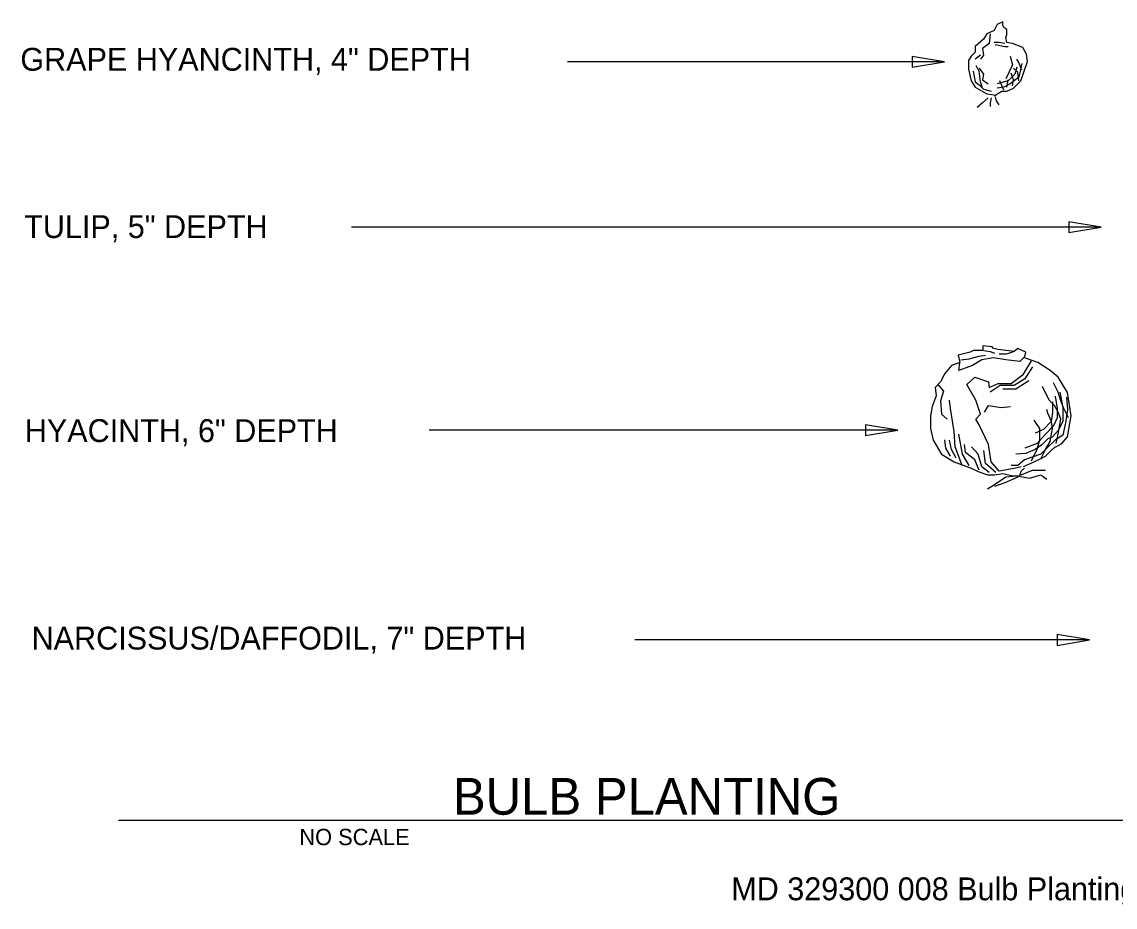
# Model space of a CAD drawing. Extents: x 10082 to 10257, y 10014 to 10069.
# Drawn here: x 10117.71 to 10151.21, y 10014.38 to 10041.51 of the extents above; entities that cross this region are included whole.
import ezdxf

# ---------------------------------------------------------------- set-up
doc = ezdxf.new("R2010")
doc.units = 0
for name, color, linetype in [('Default', 7, 'Continuous'), ('G-ANNO-CELL', 7, 'Continuous'), ('G-ANNO-TEXT', 7, 'Continuous'), ('G-DETL-GRID', 7, 'Continuous'), ('G-DETL-LINE', 7, 'Continuous'), ('G-DETL-PATT', 7, 'Continuous'), ('G-DETL-TEXT', 7, 'Continuous')]:
    doc.layers.add(name, color=color, linetype=linetype)

msp = doc.modelspace()

# ---------------------------------------------------------------- linework, layer by layer
at = {"layer": 'Default'}
for p, q in [((10145.976, 10040.279), (10134.432, 10040.279)), ((10150.783, 10035.213), (10127.814, 10035.213)), ((10144.549, 10028.994), (10130.186, 10028.994)), ((10150.419, 10022.569), (10136.49, 10022.569))]:
    msp.add_line(p, q, dxfattribs=at)
for points in [[(10144.987, 10040.444), (10144.987, 10040.114), (10145.976, 10040.279)], [(10149.793, 10035.378), (10149.793, 10035.048), (10150.783, 10035.213)], [(10143.56, 10029.159), (10143.56, 10028.83), (10144.549, 10028.994)], [(10149.43, 10022.734), (10149.43, 10022.404), (10150.419, 10022.569)]]:
    msp.add_lwpolyline(points, close=True, dxfattribs=at)
at = {"layer": 'G-ANNO-TEXT'}
for p, q in [((10120.67, 10017.044), (10152.453, 10017.044)), ((10122.114, 10017.044), (10151.008, 10017.044)), ((10122.114, 10017.044), (10151.008, 10017.044))]:
    msp.add_line(p, q, dxfattribs=at)
at = {"layer": 'G-DETL-LINE'}
for points in [[(10147.501, 10039.243), (10147.736, 10039.385), (10147.893, 10039.385), (10148.097, 10039.479), (10148.317, 10039.699), (10148.521, 10040.296), (10148.49, 10040.516), (10148.38, 10040.72), (10148.066, 10040.846), (10147.893, 10040.877), (10147.862, 10041.034), (10147.893, 10041.113), (10147.893, 10041.27), (10147.799, 10041.333), (10147.768, 10041.396), (10147.768, 10041.506), (10147.595, 10041.427), (10147.501, 10041.239), (10147.281, 10041.144), (10147.171, 10040.972), (10146.92, 10040.752), (10146.92, 10040.579), (10146.794, 10040.453), (10146.715, 10040.327), (10146.715, 10040.06), (10146.794, 10039.699), (10146.92, 10039.51), (10147.281, 10039.306), (10147.501, 10039.275)], [(10147.312, 10039.18), (10147.139, 10039.023), (10146.982, 10038.882)], [(10147.406, 10039.18), (10147.375, 10039.023), (10147.375, 10038.913)], [(10147.532, 10039.212), (10147.563, 10039.086), (10147.642, 10038.96)], [(10148.396, 10027.884), (10148.725, 10028.025), (10149.071, 10028.198), (10149.322, 10028.449), (10149.573, 10028.591), (10149.746, 10028.795), (10149.856, 10029.439), (10149.746, 10030.147), (10149.464, 10030.618), (10149.212, 10030.822), (10148.835, 10031.074), (10148.427, 10031.215), (10148.474, 10031.388), (10148.223, 10031.498), (10148.113, 10031.404), (10147.626, 10031.467), (10147.485, 10031.498), (10147.438, 10031.545), (10147.155, 10031.577), (10147.155, 10031.435), (10146.872, 10031.435), (10146.763, 10031.388), (10146.401, 10031.294), (10146.448, 10031.074), (10146.197, 10030.979), (10145.993, 10030.728), (10145.852, 10030.477), (10145.695, 10030.304), (10145.726, 10030.052), (10145.601, 10029.722), (10145.553, 10029.439), (10145.553, 10029.047), (10145.632, 10028.685), (10145.883, 10028.261), (10146.276, 10028.025), (10146.794, 10027.837), (10147.014, 10027.727), (10147.296, 10027.632), (10147.516, 10027.632), (10147.768, 10027.664), (10148.082, 10027.601), (10148.286, 10027.601), (10148.333, 10027.742), (10148.427, 10027.837)], [(10148.333, 10027.868), (10148.16, 10027.837), (10147.658, 10027.742), (10147.406, 10028.025), (10147.328, 10028.559), (10147.045, 10029.157), (10146.935, 10029.329), (10147.077, 10029.487), (10146.935, 10029.911), (10146.668, 10030.398), (10146.904, 10030.618), (10147.328, 10030.477), (10147.344, 10030.304), (10147.626, 10030.429), (10148.019, 10030.429), (10148.396, 10030.712), (10148.647, 10031.121)], [(10148.333, 10027.632), (10148.678, 10027.774), (10149.071, 10027.774)], [(10148.16, 10027.585), (10147.862, 10027.554), (10147.516, 10027.318), (10147.296, 10027.192)], [(10148.223, 10027.554), (10147.83, 10027.381), (10147.516, 10027.271)], [(10148.254, 10027.585), (10148.584, 10027.522), (10148.93, 10027.632), (10149.118, 10027.491)]]:
    msp.add_lwpolyline(points, dxfattribs=at)
at = {"layer": 'G-DETL-PATT'}
for points in [[(10147.375, 10041.144), (10147.344, 10040.846), (10147.139, 10040.689), (10147.171, 10040.484), (10147.077, 10040.359)], [(10147.83, 10040.846), (10147.642, 10040.877), (10147.501, 10040.877)], [(10147.532, 10040.814), (10147.83, 10040.752), (10147.925, 10040.752)], [(10147.077, 10040.484), (10146.92, 10040.359)], [(10148.349, 10040.233), (10148.254, 10039.809), (10147.987, 10039.605), (10147.799, 10039.51), (10147.595, 10039.479)], [(10147.987, 10040.453), (10148.066, 10040.186), (10147.862, 10039.762)], [(10148.349, 10040.029), (10148.254, 10040.264), (10148.192, 10040.359)], [(10146.857, 10039.997), (10146.92, 10039.667), (10147.045, 10039.573), (10147.171, 10039.447), (10147.406, 10039.385)], [(10147.139, 10039.479), (10147.077, 10039.667), (10147.045, 10039.997), (10146.951, 10040.154)], [(10147.045, 10040.092), (10147.171, 10039.903), (10147.139, 10039.73), (10147.312, 10039.605)], [(10148.192, 10040.123), (10148.129, 10039.903), (10147.925, 10039.699), (10147.595, 10039.605)], [(10148.066, 10039.542), (10148.097, 10039.73), (10148.019, 10039.934)], [(10148.254, 10039.699), (10148.223, 10039.966), (10148.097, 10040.092)], [(10147.799, 10039.416), (10147.673, 10039.699)], [(10147.893, 10039.51), (10147.925, 10039.73)], [(10148.427, 10031.247), (10148.286, 10031.105), (10147.862, 10031.152), (10147.485, 10031.215), (10147.124, 10031.152), (10146.841, 10030.979), (10146.417, 10030.822), (10146.448, 10031.074)], [(10146.48, 10031.152), (10146.731, 10031.184), (10147.045, 10031.262), (10147.234, 10031.294)], [(10147.187, 10031.435), (10147.375, 10031.404), (10147.516, 10031.357)], [(10148.113, 10031.404), (10147.972, 10031.357), (10147.862, 10031.325), (10147.658, 10031.325)], [(10148.678, 10030.932), (10148.443, 10030.571), (10148.113, 10030.367), (10147.689, 10030.367), (10147.375, 10030.162)], [(10148.568, 10030.508), (10148.16, 10030.257), (10147.768, 10030.257)], [(10145.773, 10030.398), (10145.946, 10030.194), (10145.852, 10029.895), (10145.883, 10029.487), (10146.056, 10029.329)], [(10149.511, 10030.162), (10149.605, 10029.691), (10149.605, 10029.267), (10149.464, 10028.984), (10149.291, 10028.795), (10149.149, 10028.732), (10148.961, 10028.544), (10148.757, 10028.402), (10148.474, 10028.277), (10148.16, 10028.261)], [(10149.401, 10028.591), (10149.464, 10028.874), (10149.542, 10029.329), (10149.464, 10029.549), (10149.354, 10029.754), (10149.181, 10029.911), (10148.977, 10030.335)], [(10149.778, 10029.377), (10149.636, 10029.659), (10149.542, 10029.895), (10149.464, 10030.162), (10149.322, 10030.445)], [(10146.511, 10027.947), (10146.307, 10028.481), (10146.276, 10028.952), (10146.166, 10029.659), (10146.134, 10029.911)], [(10149.715, 10030.005), (10149.746, 10029.628), (10149.683, 10029.219), (10149.605, 10028.842), (10149.369, 10028.685), (10149.118, 10028.449), (10148.93, 10028.261), (10148.427, 10028.088), (10148.223, 10027.915), (10148.019, 10027.915)], [(10149.369, 10030.037), (10149.432, 10029.659), (10149.432, 10029.377), (10149.322, 10029.125), (10149.071, 10028.874), (10148.82, 10028.591), (10148.443, 10028.449)], [(10149.291, 10029.864), (10149.291, 10029.549), (10149.244, 10029.267), (10149.008, 10029.015), (10148.757, 10028.905)], [(10147.202, 10029.549), (10147.328, 10029.754), (10147.72, 10029.691), (10148.003, 10029.722)], [(10148.93, 10028.119), (10149.071, 10028.402), (10149.212, 10028.654), (10149.291, 10029.047), (10149.259, 10029.267), (10149.149, 10029.518), (10149.118, 10029.628)], [(10148.647, 10028.057), (10148.82, 10028.418), (10148.898, 10028.701), (10148.898, 10029.047), (10148.725, 10029.298)], [(10146.731, 10027.915), (10146.527, 10028.261), (10146.417, 10028.874)], [(10146.166, 10028.198), (10146.024, 10028.449), (10145.993, 10028.701)], [(10146.339, 10028.135), (10146.197, 10028.402), (10146.134, 10028.685)], [(10147.045, 10027.774), (10146.904, 10028.088), (10146.621, 10028.308), (10146.59, 10028.559)], [(10147.344, 10027.695), (10147.124, 10027.868), (10147.014, 10028.261), (10146.81, 10028.481)], [(10147.548, 10027.695), (10147.234, 10027.978), (10147.187, 10028.371)]]:
    msp.add_lwpolyline(points, dxfattribs=at)

# ---------------------------------------------------------------- texts
at = {"layer": 'G-ANNO-CELL'}
for s, height, p in [('NO SCALE', 0.5, (10126.212, 10016.282)), ('MD 329300 008 Bulb Planting 7/27/18', 0.7, (10139.446, 10014.594))]:
    msp.add_text(s, height=height, dxfattribs=at).set_placement(p)
at = {"layer": 'G-DETL-GRID'}
msp.add_text('BULB PLANTING', height=1.125, dxfattribs=at).set_placement((10130.918, 10017.215))
at = {"layer": 'G-DETL-TEXT'}
for s, p in [('GRAPE HYANCINTH, 4" DEPTH', (10117.664, 10040.009)), ('TULIP, 5" DEPTH', (10117.782, 10034.883)), ('HYACINTH, 6" DEPTH', (10117.801, 10028.633)), ('NARCISSUS/DAFFODIL, 7" DEPTH', (10118.01, 10022.275))]:
    msp.add_text(s, height=0.7, dxfattribs=at).set_placement(p)

doc.saveas('drawing.dxf')
